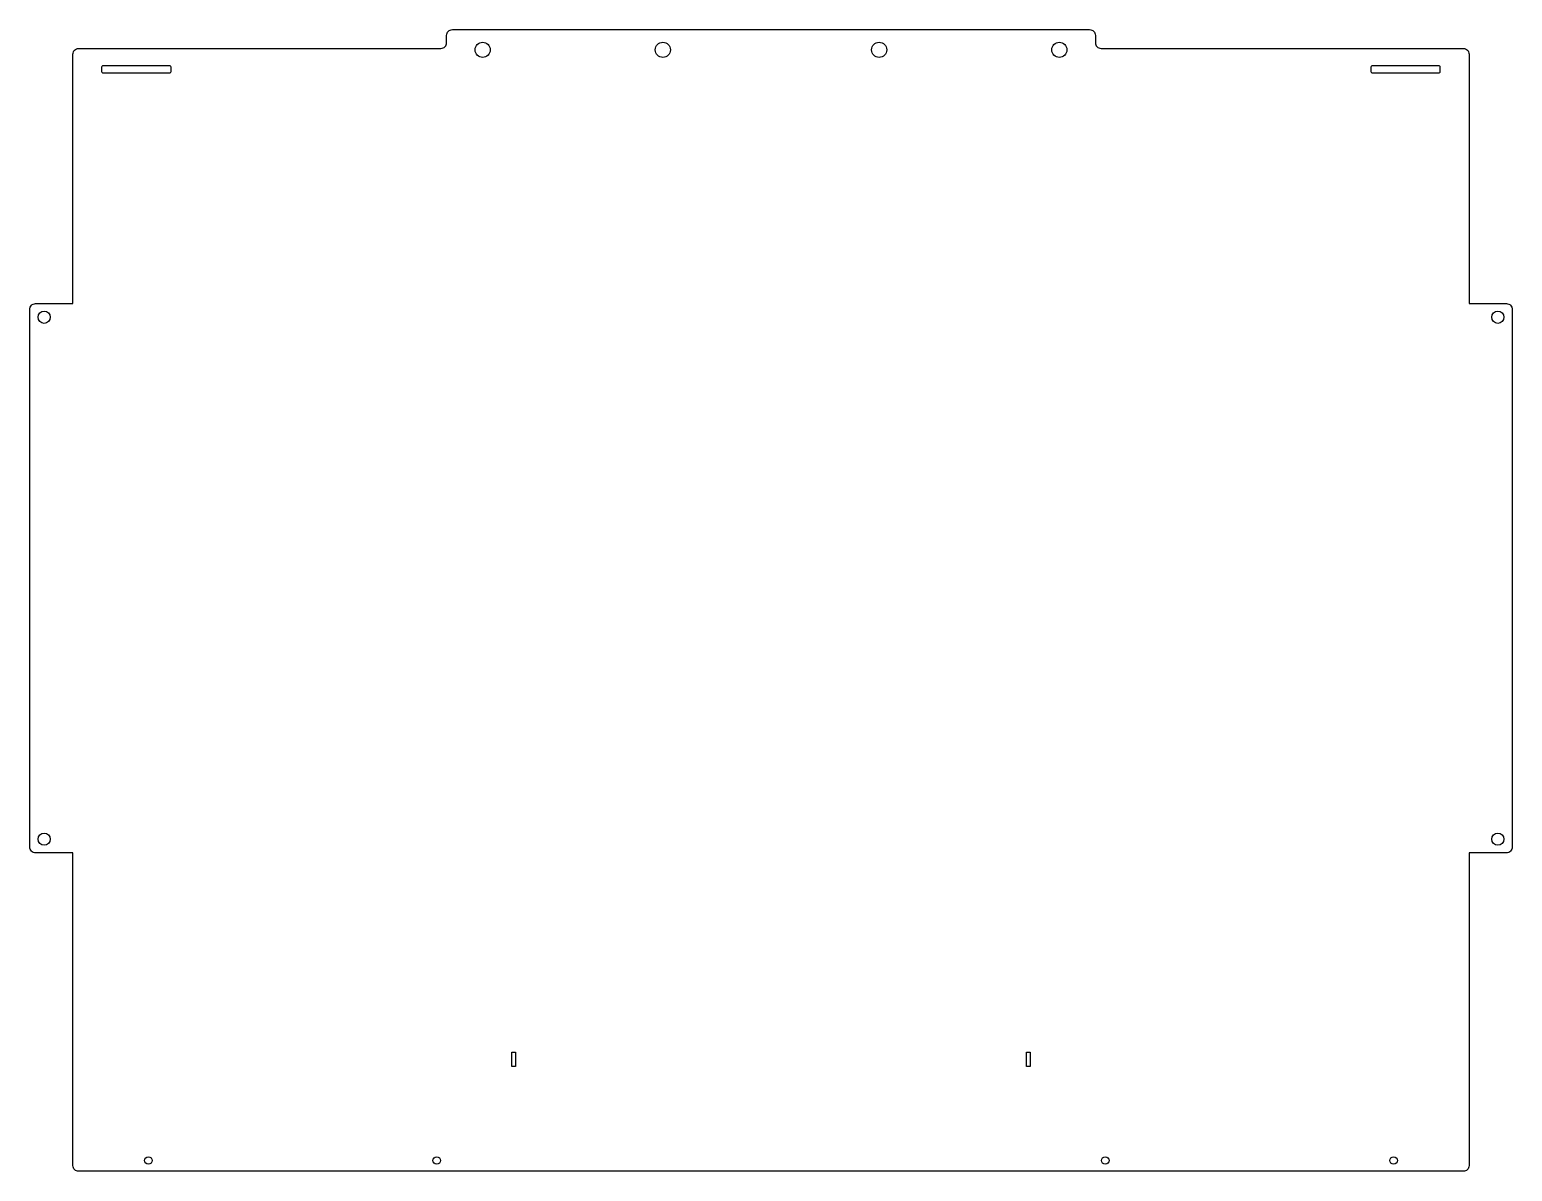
# Model space of a CAD drawing. Extents: x -514 to 514, y -411 to 380.
import ezdxf

# ---------------------------------------------------------------- set-up
doc = ezdxf.new("R2010")
doc.units = 0
doc.header["$MEASUREMENT"] = 0
doc.layers.get('0').update_dxf_attribs({"linetype": 'CONTINUOUS'})

msp = doc.modelspace()

# ---------------------------------------------------------------- linework, layer by layer
at = {"color": 7, "linetype": 'CONTINUOUS'}
for p, q in [((-179.8, -338.7), (-179.8, -328.7)), ((-179.8, -328.7), (-177.2, -328.7)), ((-177.2, -328.7), (-177.2, -338.7)), ((177.2, -338.7), (177.2, -328.7)), ((177.2, -328.7), (179.8, -328.7)), ((179.8, -328.7), (179.8, -338.7)), ((-177.2, -338.7), (-179.8, -338.7)), ((179.8, -338.7), (177.2, -338.7))]:
    msp.add_line(p, q, dxfattribs=at)
for points in [[(480.2, -411.4), (-480.2, -411.4, -0.414214), (-484.2, -407.4), (-484.2, -190.5), (-510.2, -190.5, -0.414214), (-514.2, -186.5), (-514.2, 186.5, -0.414214), (-510.2, 190.5), (-484.2, 190.5), (-484.2, 363.5, -0.414214), (-480.2, 367.5), (-229, 367.5, 0.414214), (-225, 371.5), (-225, 376.5, -0.414214), (-221, 380.5), (221, 380.5, -0.414214), (225, 376.5), (225, 371.5, 0.414214), (229, 367.5), (480.2, 367.5, -0.414214), (484.2, 363.5), (484.2, 190.5), (510.2, 190.5, -0.414214), (514.2, 186.5), (514.2, -186.5, -0.414214), (510.2, -190.5), (484.2, -190.5), (484.2, -407.4, -0.414214)], [(-463.2, 350.5), (-417.2, 350.5, 0.414214), (-416.2, 351.5), (-416.2, 354.5, 0.414214), (-417.2, 355.5), (-463.2, 355.5, 0.414214), (-464.3, 354.5), (-464.3, 351.5, 0.414214)], [(417.2, 350.5), (463.2, 350.5, 0.414214), (464.2, 351.5), (464.2, 354.5, 0.414214), (463.2, 355.5), (417.2, 355.5, 0.414214), (416.2, 354.5), (416.2, 351.5, 0.414214)]]:
    msp.add_lwpolyline(points, format="xyb", close=True, dxfattribs=at)
for centre, radius in [((-200, 366.5), 5.25), ((-75, 366.5), 5.25), ((75, 366.5), 5.25), ((200, 366.5), 5.25), ((-504.2, 181), 4.25), ((504.2, 181), 4.25), ((-504.2, -181), 4.25), ((504.2, -181), 4.25), ((-431.9, -403.9), 2.6), ((-231.9, -403.9), 2.6), ((231.9, -403.9), 2.6), ((431.9, -403.9), 2.6)]:
    msp.add_circle(centre, radius, dxfattribs=at)

doc.saveas('drawing.dxf')
